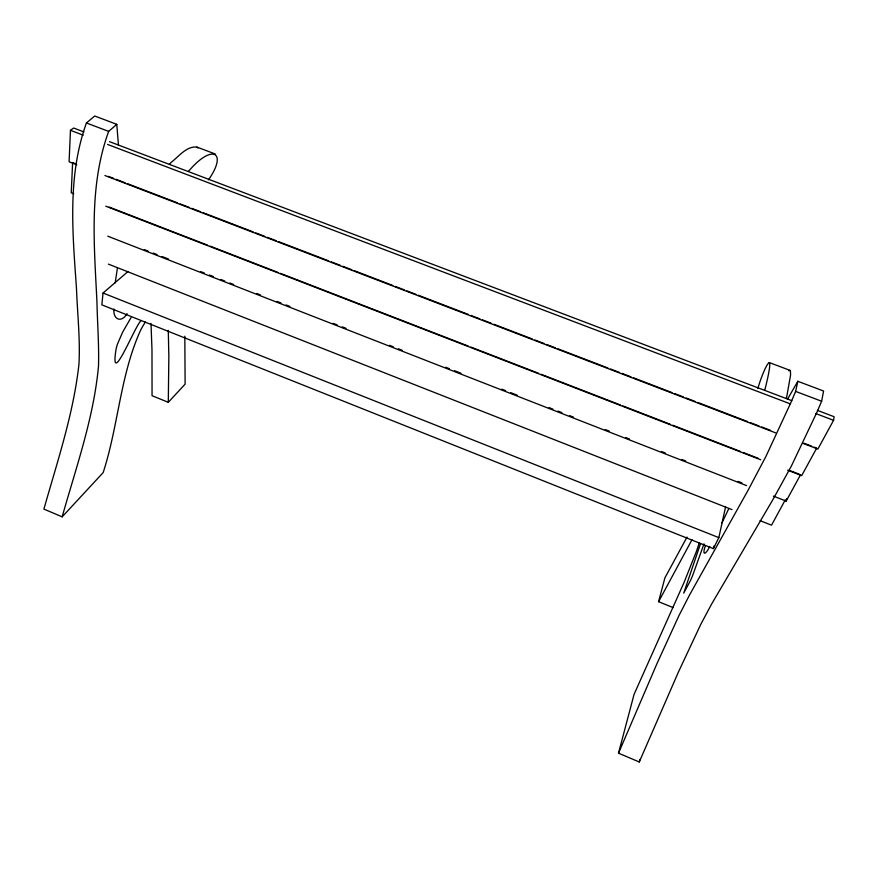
<?xml version="1.0" encoding="UTF-8"?>
<svg xmlns="http://www.w3.org/2000/svg" width="878" height="878" viewBox="0 0 878 878"><rect width="100%" height="100%" fill="white"/><g stroke="black" fill="none" stroke-linecap="round" stroke-linejoin="round"><path stroke-width="1.32" d="M151.005 323.51L151.982 349.631L152.059 395.715L168.291 402.311L168.85 356.413L168.28 330.391M184.819 336.197L185.115 384.147L168.291 402.311M83.871 131.919L73.609 128.023L70.459 130.328L69.099 161.782L76.781 164.735M127.968 271.554L103.044 293.032L101.848 304.853L713.375 548.618L718.841 537.632L725.568 506.946M115.205 282.881L117.378 268.306M802.492 443.181L817.857 449.075L833.573 420.321L834.1 416.721L817.429 410.388M773.408 496.114L786.183 501.097L786.622 498.671M699.283 542.856A40.838 4.214 -68.8 0 1 696.133 552.119L684.083 582.388L634.059 694.377L618.507 753.17L639.261 761.983L678.409 672.065L700.776 624.368L711.696 603.899L772.552 500.23L791.254 466.295L817.012 412.056L821.632 401.246L823.586 391.028L797.839 381.304L787.445 399.303M618.507 753.17L657.128 663.274L679.012 615.5L689.57 594.944L747.891 490.593L765.901 456.494L791.067 402.201L795.633 391.401L797.839 381.304M713.375 548.618L713.968 545.962M639.261 761.983L639.908 759.349M705.264 546.017C701.643 556.882 706.219 554.084 709.72 546.467M673.108 607.598L658.588 601.693L664.898 577.889L687.002 537.084M118.464 145.331L116.785 124.336L94.725 116.017L86.417 122.975C67.255 176.226 72.622 233.12 76.474 288.302C77.385 313.6 80.326 338.919 78.954 364.238C73.467 413.757 57.41 461.356 43.9 509.086L62.162 516.846L103.154 472.605C118.398 425.907 120.187 375.016 140.667 330.084A38.478 13.093 -67.5 0 1 145.364 322.072M62.162 516.846C76.156 467.206 93.759 417.785 98.501 366.115C99.104 344.681 97.403 323.258 96.942 301.834C94.22 244.863 88.7 186.224 108.652 131.393L116.785 124.336M757.835 388.46C764.134 366.949 776.152 344.264 765.473 387.407A203.202 20.238 -68.6 0 1 764.771 390.194M700.501 543.734L683.71 593.155L690.569 580.336A23.915 2.59 -68.8 0 0 692.687 575.408L703.98 543.866M728.63 508.977L721.99 522.86M658.588 601.693L692.018 539.685M785.305 499.834L771.532 525.176L760.052 520.665M786.183 501.097L800.56 474.702M130.998 317.66L122.7 332.06L117.509 343.978A22.466 8.001 -67.4 0 0 116.126 348.851C109.234 391.423 135.629 324.191 141.04 320.722M208.47 179.869C227.676 152.465 212.63 143.86 190.328 169.278A191.744 62.986 -68 0 0 188.265 171.364M127.047 313.622C121.526 323.313 112.845 319.592 113.964 309.034M788.894 370.845L789.827 370.296L790.441 370.933L790.562 375.136L786.951 395.561A203.63 23.519 -68.7 0 1 786.315 398.371M169.366 164.186A191.371 65.565 -68 0 1 171.473 162.123C178.914 156.405 186.63 145.847 196.968 147.109L215.187 153.968M769.183 362.526L789.827 370.296M86.417 122.975L108.652 131.393M795.633 391.401L821.632 401.246M109.52 141.654L791.78 400.653M70.459 130.328L83.267 135.19M107.599 144.442L790.046 403.77M815.651 413.505L833.573 420.321M76.452 164.109L72.611 162.628L71.239 192.831L73.796 193.818M108.466 176.39L113.591 178.355M116.159 179.332L125.115 182.778M127.683 183.754L177.63 202.917M180.188 203.905L189.154 207.34M191.722 208.327L200.678 211.763M203.246 212.75L253.193 231.902M255.75 232.889L264.717 236.325M267.285 237.312L276.241 240.748M278.809 241.735L328.756 260.898M331.313 261.874L340.28 265.321M342.848 266.297L351.804 269.744M354.372 270.72L392.795 285.46M395.352 286.447L404.319 289.883M406.876 290.87L415.843 294.306M418.411 295.282L468.358 314.445M470.915 315.432L479.882 318.868M482.439 319.855L491.406 323.291M493.974 324.278L532.386 339.018M534.954 339.995L543.921 343.441M546.478 344.417L555.445 347.864M558.002 348.84L607.949 368.003M610.517 368.99L619.484 372.426M622.041 373.402L631.008 376.849M633.565 377.825L671.988 392.565M674.556 393.553L683.512 396.988M686.08 397.975L695.047 401.411M697.604 402.398L747.551 421.561M750.108 422.537L759.075 425.984M761.643 426.96L770.61 430.396M803.908 443.171L811.59 446.123M814.147 447.111L816.716 448.087L801.68 475.624L787.61 470.18M104.932 175.534L775.614 432.865M109.146 207.054L207.559 245.149M210.116 246.136L277.854 272.367M280.4 273.354L468.281 346.075M470.827 347.062L538.565 373.282M541.122 374.28L620.362 404.945M622.919 405.932L670.21 424.239M672.757 425.237L740.494 451.457M743.051 452.444L758.394 458.382M789.059 470.257L799.287 474.208M105.777 206.198L760.754 459.776M144.277 249.582L148.108 251.086M153.222 253.073L157.052 254.576M162.156 256.563L168.543 259.054M200.469 271.522L204.3 273.014M209.403 275.012L213.233 276.504M220.894 279.5L224.724 280.993M229.838 282.99L233.669 284.483M256.65 293.461L260.481 294.953M277.086 301.428L280.916 302.932M286.019 304.918L289.85 306.422M333.267 323.367L337.097 324.86M342.2 326.857L346.031 328.35M389.448 345.306L393.278 346.799M398.392 348.786L402.223 350.289M445.64 367.234L449.47 368.727M454.574 370.725L460.961 373.216M501.821 389.173L505.651 390.666M510.755 392.664L517.142 395.155M549.068 407.611L552.899 409.115M558.002 411.102L561.832 412.594M569.504 415.59L573.334 417.083M605.249 429.551L609.08 431.043M625.685 437.529L629.515 439.022M661.441 451.479L665.272 452.982M681.866 459.457L685.696 460.95M738.058 481.396L741.888 482.889M107.764 236.182L746.585 485.633M108.389 264.124L731.989 509.613M103.044 293.032L718.841 537.632M196.968 147.109L198.022 147.943"/></g></svg>
